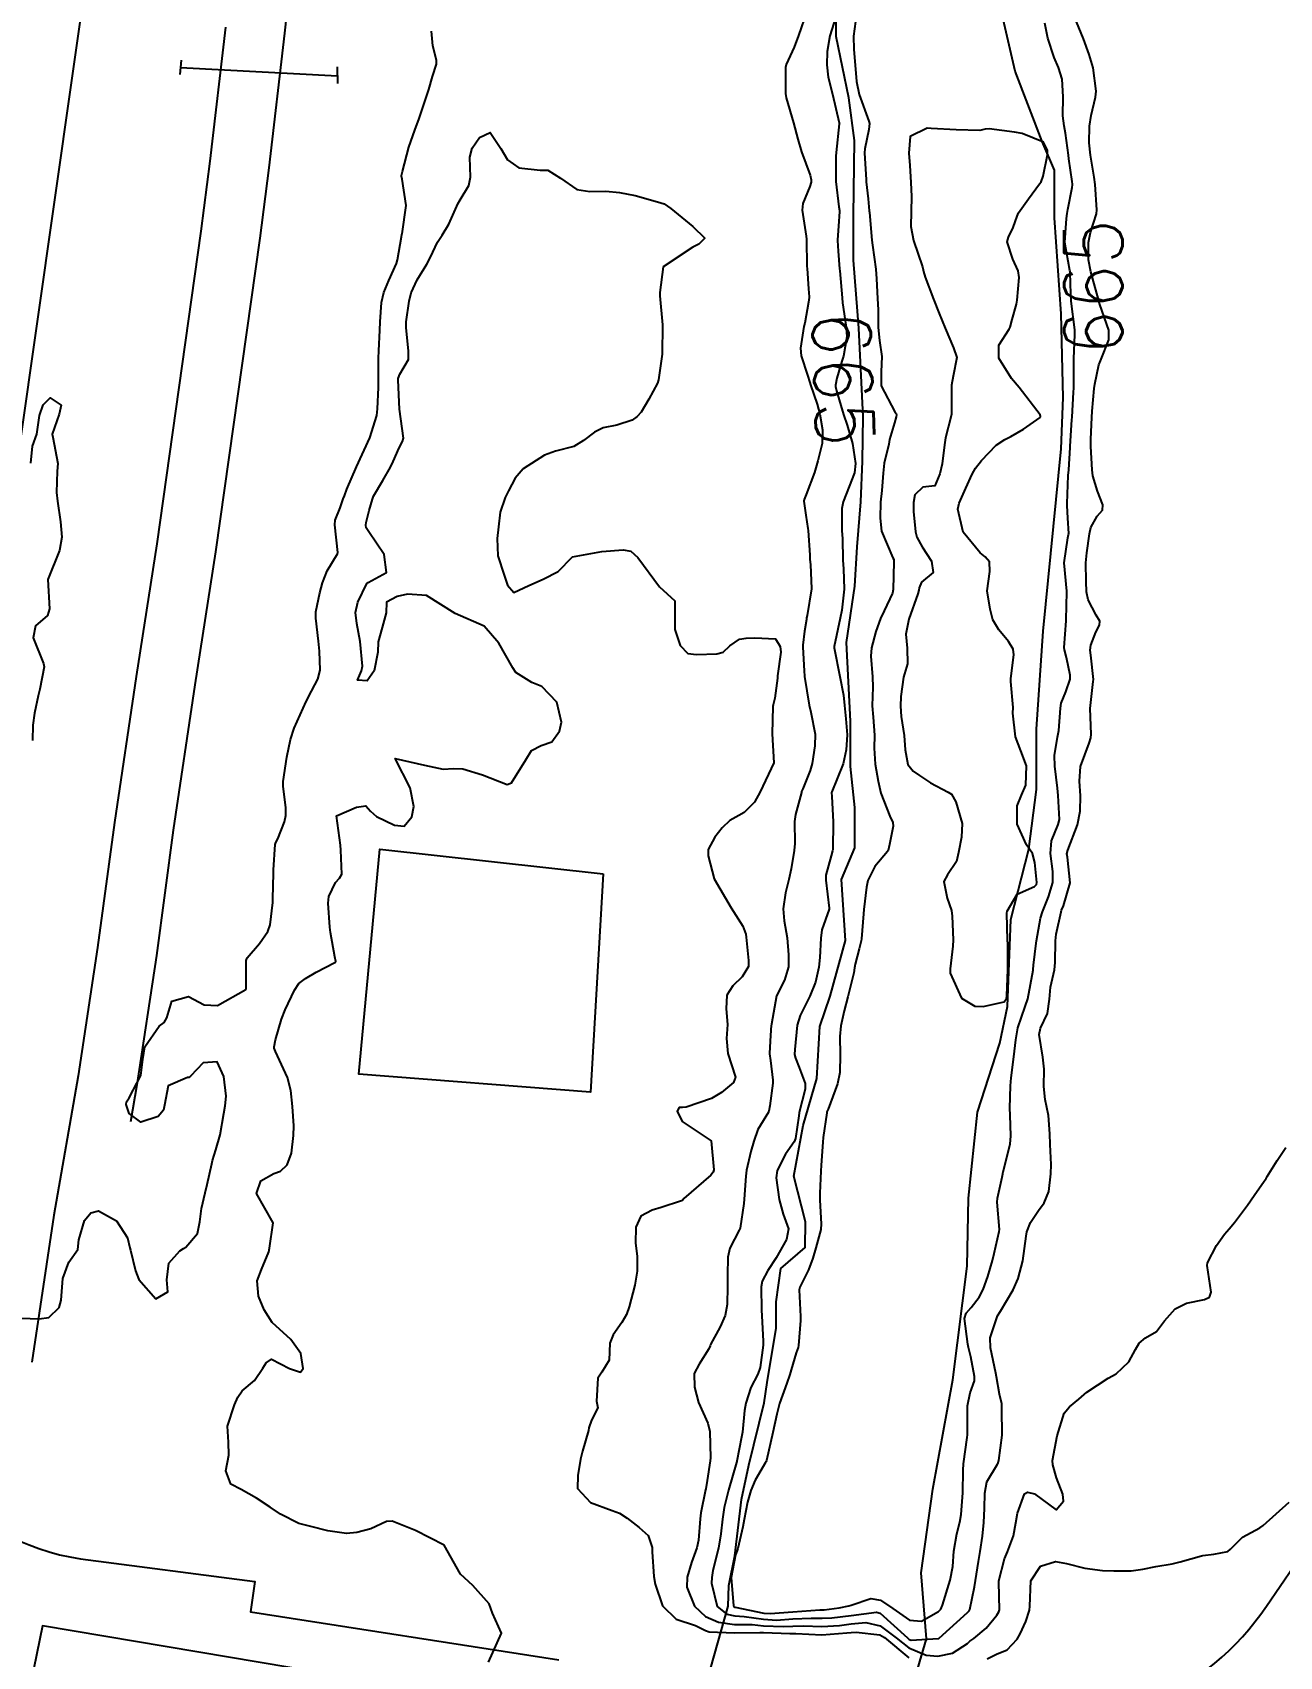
# Model space of a CAD drawing. Header units: metres. Extents: x 292545 to 299085, y 7450245 to 7463078.
# Drawn here: x 296238.2 to 296323.9, y 7457710.9 to 7457822.4 of the extents above; entities that cross this region are included whole.
import ezdxf
from ezdxf.enums import TextEntityAlignment as Align

# ---------------------------------------------------------------- set-up
doc = ezdxf.new("R2010")
doc.units = ezdxf.units.M
for name, color, linetype in [('Cotas', 45, 'Continuous'), ('Curvas de Nivel 1m', 11, 'Continuous'), ('Curvas de Nivel 5m', 15, 'Continuous'), ('Edificações', 30, 'Continuous'), ('Hidrografia', 140, 'Continuous'), ('Linha Férrea', 20, 'Continuous'), ('Pórtico', 62, 'Continuous'), ('Vias Primárias', 230, 'Continuous')]:
    doc.layers.add(name, color=color, linetype=linetype)
doc.styles.add('Style-STANDARD', font='STANDARD.shx')

msp = doc.modelspace()

# ---------------------------------------------------------------- linework, layer by layer
at = {"layer": 'Curvas de Nivel 1m', "flags": 128}
for points, elevation in [([(296291.4, 7457823.89), (296290.82, 7457822.25), (296290.53, 7457821.44), (296289.98, 7457820.26), (296289.92, 7457820.04), (296289.94, 7457818.26), (296289.98, 7457817.95), (296290.47, 7457816.25), (296290.77, 7457815.13), (296291.04, 7457814.25), (296291.62, 7457812.65), (296291.69, 7457812.32), (296291.7, 7457812.24), (296291.69, 7457812.16), (296291.61, 7457811.86), (296291.12, 7457810.71), (296291.07, 7457810.25), (296291.34, 7457808.46), (296291.37, 7457808.24), (296291.4, 7457806.38), (296291.41, 7457806.24), (296291.52, 7457804.84), (296291.55, 7457804.28), (296291.55, 7457804.24), (296291.51, 7457803.92), (296291.26, 7457802.48), (296291.2, 7457802.24), (296290.95, 7457800.76), (296291, 7457800.24), (296291.45, 7457798.9), (296291.61, 7457798.4), (296291.65, 7457798.24), (296292.11, 7457796.91), (296292.29, 7457796.23), (296292.48, 7457795.15), (296292.46, 7457794.22), (296292.16, 7457793.01), (296291.92, 7457792.23), (296291.35, 7457790.71), (296291.21, 7457790.37), (296291.2, 7457790.24), (296291.33, 7457789.28), (296291.47, 7457788.38), (296291.49, 7457788.24), (296291.6, 7457786.53), (296291.61, 7457786.24), (296291.64, 7457785.9), (296291.72, 7457784.23), (296291.41, 7457782.39), (296291.38, 7457782.24), (296291.37, 7457782.12), (296291.24, 7457781.32), (296291.11, 7457780.36), (296291.12, 7457780.24), (296291.21, 7457778.56), (296291.23, 7457778.24), (296291.23, 7457778.21), (296291.55, 7457776.24), (296291.66, 7457775.75), (296291.96, 7457774.23), (296291.94, 7457773.44), (296291.76, 7457772.23), (296291.62, 7457771.74), (296291.12, 7457770.48), (296291.04, 7457770.31), (296291.02, 7457770.24), (296290.62, 7457768.72), (296290.56, 7457768.25), (296290.57, 7457766.74), (296290.53, 7457766.25), (296290.31, 7457764.99), (296290.15, 7457764.25), (296289.94, 7457763.34), (296289.76, 7457762.25), (296289.84, 7457761.42), (296290.05, 7457760.25), (296290.14, 7457759.09), (296290.14, 7457758.25), (296289.87, 7457757.34), (296289.31, 7457756.26), (296288.96, 7457754.31), (296288.96, 7457754.27), (296288.95, 7457754.24), (296288.91, 7457753.54), (296288.83, 7457752.33), (296288.83, 7457752.27), (296288.89, 7457751.82), (296289.07, 7457750.46), (296289.07, 7457750.27), (296288.86, 7457748.7), (296288.79, 7457748.34), (296288.76, 7457748.27), (296288.04, 7457747.07), (296287.75, 7457746.28), (296287.54, 7457745.56), (296287.26, 7457744.29), (296287.21, 7457743.87), (296287.09, 7457742.29), (296287.06, 7457742), (296286.81, 7457740.29), (296286.79, 7457740.25), (296286.75, 7457740.17), (296286.11, 7457738.92), (296285.98, 7457738.3), (296285.95, 7457737.07), (296285.94, 7457736.3), (296285.93, 7457735.06), (296285.79, 7457734.3), (296285.45, 7457733.53), (296284.79, 7457732.31), (296284.75, 7457732.22), (296284.66, 7457732.02), (296284, 7457730.96), (296283.66, 7457730.32), (296283.67, 7457729.37), (296283.96, 7457728.32), (296284.59, 7457726.91), (296284.73, 7457726.32), (296284.77, 7457724.52), (296284.75, 7457724.32), (296284.55, 7457722.96), (296284.46, 7457722.4), (296284.44, 7457722.32), (296284.11, 7457720.74), (296284.06, 7457720.32), (296283.96, 7457718.86), (296283.85, 7457718.33), (296283.48, 7457717.33), (296283.18, 7457716.33), (296283.16, 7457715.64), (296283.69, 7457714.33), (296284.44, 7457713.63), (296285.34, 7457713.22), (296286.43, 7457713.08), (296287.65, 7457713.06), (296288.43, 7457712.99), (296289.76, 7457712.93), (296290.43, 7457712.96), (296291.16, 7457712.97), (296292.43, 7457712.93), (296293.63, 7457713.01), (296294.43, 7457713.11), (296295.45, 7457713.21), (296296.43, 7457712.98), (296297.52, 7457712.16), (296298.41, 7457711.46), (296299.58, 7457710.96), (296300.4, 7457710.89), (296301.41, 7457711.11), (296302.42, 7457711.76), (296302.6, 7457711.92), (296302.87, 7457712.1), (296303.71, 7457712.81), (296304.44, 7457713.72), (296304.58, 7457713.94), (296304.62, 7457714.08), (296304.57, 7457715.97), (296304.58, 7457716.08), (296304.97, 7457717.59), (296305.17, 7457718.07), (296305.6, 7457719.16), (296305.76, 7457720.06), (296305.86, 7457720.72), (296306.34, 7457722.05), (296306.54, 7457722.17), (296307.04, 7457722.04), (296308.53, 7457720.94), (296309.03, 7457721.54), (296308.97, 7457722.03), (296308.55, 7457723.15), (296308.28, 7457724.03), (296308.26, 7457724.34), (296308.58, 7457726.03), (296309.06, 7457727.58), (296309.43, 7457728.02), (296310.08, 7457728.56), (296310.62, 7457729.03), (296312.08, 7457729.99), (296312.64, 7457730.29), (296313.5, 7457731.12), (296313.96, 7457731.97), (296314.23, 7457732.4), (296314.66, 7457732.76), (296315.42, 7457733.2), (296315.96, 7457733.94), (296316.69, 7457734.75), (296317.47, 7457735.15), (296318.7, 7457735.39), (296319.05, 7457735.55), (296319.16, 7457735.91), (296318.9, 7457737.74), (296318.91, 7457737.91), (296319.54, 7457739.1), (296320.08, 7457739.9), (296320.39, 7457740.26), (296320.76, 7457740.69), (296321.66, 7457741.88), (296322.12, 7457742.54), (296322.8, 7457743.54), (296322.94, 7457743.72), (296323.02, 7457743.86), (296323.7, 7457744.96), (296324.29, 7457745.85)], 666), ([(296294.73, 7457823.21), (296294.59, 7457822.2), (296294.63, 7457821.29), (296294.71, 7457820.2), (296294.8, 7457819.09), (296295, 7457818.2), (296295.66, 7457816.36), (296295.69, 7457816.19), (296295.65, 7457815.78), (296295.38, 7457814.45), (296295.36, 7457814.19), (296295.47, 7457812.33), (296295.48, 7457812.19), (296295.6, 7457811.01), (296295.68, 7457810.19), (296295.69, 7457810.08), (296295.87, 7457808.19), (296295.91, 7457807.83), (296296.13, 7457806.18), (296296.19, 7457805.52), (296296.26, 7457804.18), (296296.3, 7457803.39), (296296.3, 7457802.18), (296296.38, 7457801.28), (296296.54, 7457800.18), (296296.49, 7457799.14), (296296.51, 7457798.18), (296297.43, 7457796.39), (296297.52, 7457796.27), (296297.56, 7457796.17), (296297.54, 7457796.05), (296297.41, 7457795.64), (296297.08, 7457794.49), (296297.02, 7457794.17), (296296.71, 7457792.85), (296296.64, 7457792.18), (296296.54, 7457790.99), (296296.46, 7457790.18), (296296.43, 7457789.08), (296296.53, 7457788.18), (296297.3, 7457786.35), (296297.37, 7457786.23), (296297.38, 7457786.17), (296297.38, 7457786.09), (296297.32, 7457784.17), (296297.27, 7457783.92), (296296.71, 7457782.72), (296296.46, 7457782.18), (296296.13, 7457781.29), (296295.84, 7457780.18), (296295.8, 7457779.61), (296295.9, 7457778.18), (296295.92, 7457777.46), (296295.89, 7457776.18), (296295.95, 7457775.41), (296296.04, 7457774.18), (296296.03, 7457773.29), (296296.1, 7457772.18), (296296.29, 7457771.01), (296296.48, 7457770.18), (296297.09, 7457768.6), (296297.3, 7457768.17), (296297.32, 7457767.92), (296297.07, 7457766.67), (296296.98, 7457766.25), (296296.93, 7457766.17), (296296.07, 7457765.16), (296295.59, 7457764.18), (296295.5, 7457763.73), (296295.32, 7457762.19), (296295.29, 7457761.9), (296295.15, 7457760.19), (296295.13, 7457760.05), (296294.98, 7457759.5), (296294.72, 7457758.44), (296294.67, 7457758.19), (296294.62, 7457757.85), (296294.22, 7457756.2), (296293.97, 7457755.24), (296293.73, 7457754.21), (296293.66, 7457753.46), (296293.69, 7457752.21), (296293.67, 7457751), (296293.5, 7457750.21), (296292.86, 7457748.48), (296292.78, 7457748.29), (296292.76, 7457748.22), (296292.51, 7457746.54), (296292.49, 7457746.22), (296292.39, 7457744.64), (296292.35, 7457744.22), (296292.29, 7457742.71), (296292.3, 7457742.22), (296292.39, 7457740.59), (296292.36, 7457740.22), (296292.02, 7457738.95), (296291.8, 7457738.23), (296291.52, 7457737.43), (296290.92, 7457736.24), (296290.88, 7457736.06), (296290.96, 7457734.24), (296290.96, 7457733.95), (296290.83, 7457732.24), (296290.79, 7457732.11), (296290.66, 7457731.73), (296290.31, 7457730.57), (296290.22, 7457730.25), (296290.03, 7457729.65), (296289.53, 7457728.26), (296289.33, 7457727.53), (296289.07, 7457726.26), (296288.62, 7457724.33), (296288.6, 7457724.27), (296288.56, 7457724.2), (296287.85, 7457722.98), (296287.55, 7457722.28), (296287.33, 7457721.48), (296287.1, 7457720.28), (296287.01, 7457719.78), (296286.66, 7457718.29), (296286.62, 7457718.16), (296286.49, 7457717.86), (296286.2, 7457716.29), (296286.37, 7457714.36), (296286.4, 7457714.29), (296286.42, 7457714.27), (296286.44, 7457714.27), (296286.47, 7457714.27), (296288.44, 7457713.86), (296288.88, 7457713.83), (296290.44, 7457713.94), (296292.28, 7457714.07), (296292.44, 7457714.07), (296292.58, 7457714.08), (296293.62, 7457714.21), (296294.29, 7457714.35), (296294.45, 7457714.4), (296295.78, 7457714.85), (296296.45, 7457714.75), (296297.3, 7457714.16), (296298.44, 7457713.38), (296299.28, 7457713.3), (296300.44, 7457713.96), (296300.6, 7457714.13), (296300.71, 7457714.39), (296301.24, 7457716.12), (296301.42, 7457717.05), (296301.49, 7457718.12), (296301.7, 7457719.31), (296301.9, 7457720.11), (296302, 7457720.63), (296302.12, 7457722.11), (296302.13, 7457723.67), (296302.15, 7457724.11), (296302.4, 7457725.92), (296302.42, 7457726.1), (296302.42, 7457726.27), (296302.42, 7457728.1), (296302.62, 7457728.98), (296302.91, 7457729.82), (296302.91, 7457730.1), (296302.65, 7457731.45), (296302.5, 7457732.1), (296302.45, 7457732.32), (296302.22, 7457734.1), (296302.33, 7457734.46), (296302.69, 7457734.84), (296303.24, 7457735.55), (296303.5, 7457736.09), (296303.82, 7457736.99), (296304.14, 7457738.09), (296304.25, 7457738.57), (296304.61, 7457740.08), (296304.62, 7457740.22), (296304.47, 7457742.08), (296304.49, 7457742.37), (296304.8, 7457743.81), (296304.85, 7457744.03), (296304.86, 7457744.08), (296304.89, 7457744.16), (296305.36, 7457746.07), (296305.41, 7457746.65), (296305.35, 7457748.07), (296305.34, 7457748.55), (296305.38, 7457750.07), (296305.43, 7457750.62), (296305.61, 7457752.07), (296305.74, 7457753.23), (296305.89, 7457754.07), (296306.4, 7457755.52), (296306.58, 7457756.06), (296306.93, 7457758.02), (296306.93, 7457758.05), (296306.93, 7457758.08), (296306.97, 7457758.37), (296307.15, 7457759.88), (296307.17, 7457760.05), (296307.44, 7457761.61), (296307.57, 7457762.04), (296308, 7457763.06), (296308.28, 7457764.04), (296308.28, 7457764.8), (296308.12, 7457766.04), (296308.19, 7457766.92), (296308.66, 7457768.03), (296308.74, 7457768.38), (296308.65, 7457770.03), (296308.62, 7457770.53), (296308.43, 7457772.04), (296308.4, 7457772.77), (296308.62, 7457774.04), (296308.7, 7457774.5), (296308.81, 7457776.03), (296308.86, 7457776.36), (296309.19, 7457777.15), (296309.47, 7457778.03), (296309.48, 7457778.3), (296309.22, 7457779.5), (296309.09, 7457780.03), (296309.07, 7457780.19), (296309.2, 7457782.03), (296309.2, 7457782.09), (296309.24, 7457784.03), (296309.24, 7457784.06), (296309.07, 7457786.02), (296309.32, 7457787.73), (296309.37, 7457787.97), (296309.38, 7457788.02), (296309.33, 7457789.07), (296309.27, 7457789.95), (296309.27, 7457790.02), (296309.28, 7457790.09), (296309.35, 7457792.02), (296309.38, 7457792.4), (296309.48, 7457793.93), (296309.48, 7457794.02), (296309.6, 7457795.84), (296309.61, 7457796.02), (296309.72, 7457797.74), (296309.73, 7457798.02), (296309.73, 7457799.74), (296309.74, 7457800.02), (296309.8, 7457801.7), (296309.79, 7457802.02), (296309.54, 7457803.99), (296309.54, 7457804.02), (296309.52, 7457804.49), (296309.47, 7457805.96), (296309.47, 7457806.02), (296309.45, 7457806.1), (296309.12, 7457808.03), (296309.23, 7457809.67), (296309.28, 7457810.02), (296309.32, 7457810.29), (296309.61, 7457811.79), (296309.64, 7457811.99), (296309.64, 7457812.02), (296309.61, 7457812.21), (296309.39, 7457813.78), (296309.36, 7457814.02), (296309.16, 7457815.54), (296309.07, 7457816.03), (296308.98, 7457816.72), (296308.99, 7457818.03), (296308.92, 7457819.25), (296308.69, 7457820.04), (296308.39, 7457820.72), (296307.94, 7457822.05), (296307.74, 7457823.1)], 664), ([(296237.44, 7457734.11), (296238.68, 7457734.07), (296239.35, 7457734.17), (296240.05, 7457734.85), (296240.18, 7457735.36), (296240.3, 7457736.84), (296240.72, 7457737.97), (296241.34, 7457738.83), (296241.41, 7457739.5), (296241.78, 7457740.82), (296242.23, 7457741.35), (296242.76, 7457741.5), (296243.98, 7457740.8), (296244.74, 7457739.63), (296244.91, 7457738.96), (296244.95, 7457738.79), (296245.3, 7457737.36), (296245.52, 7457736.78), (296246.69, 7457735.45), (296247.52, 7457735.93), (296247.45, 7457736.75), (296247.57, 7457737.9), (296248.34, 7457738.74), (296248.58, 7457738.9), (296248.74, 7457739), (296249.55, 7457739.93), (296249.71, 7457740.73), (296249.83, 7457741.66), (296250.07, 7457742.73), (296250.21, 7457743.31), (296250.54, 7457744.72), (296250.58, 7457744.95), (296250.81, 7457745.68), (296251.11, 7457746.72), (296251.36, 7457748.19), (296251.45, 7457748.71), (296251.51, 7457749.36), (296251.36, 7457750.71), (296250.89, 7457751.74), (296249.95, 7457751.67), (296249.06, 7457750.74), (296248.95, 7457750.66), (296248.87, 7457750.65), (296247.54, 7457750.08), (296247.28, 7457748.76), (296247.21, 7457748.4), (296246.85, 7457747.98), (296245.65, 7457747.59), (296244.85, 7457748.19), (296244.64, 7457748.79), (296244.67, 7457748.98), (296244.86, 7457749.26), (296245.66, 7457750.78), (296245.79, 7457751.88), (296245.93, 7457752.77), (296246.92, 7457754.19), (296247.25, 7457754.43), (296247.44, 7457754.75), (296247.79, 7457755.9), (296248.94, 7457756.22), (296250.01, 7457755.65), (296250.93, 7457755.59), (296252.86, 7457756.69), (296252.89, 7457756.74), (296252.89, 7457758.69), (296252.97, 7457758.87), (296253.8, 7457759.87), (296254.37, 7457760.68), (296254.54, 7457761.14), (296254.72, 7457762.67), (296254.73, 7457762.96), (296254.76, 7457764.67), (296254.78, 7457764.93), (296254.89, 7457766.67), (296254.93, 7457766.8), (296255.07, 7457767.04), (296255.53, 7457768.22), (296255.62, 7457768.66), (296255.62, 7457769.19), (296255.44, 7457770.67), (296255.43, 7457770.98), (296255.68, 7457772.66), (296255.94, 7457773.87), (296256.18, 7457774.65), (296257.02, 7457776.49), (296257.1, 7457776.64), (296257.18, 7457776.8), (296257.82, 7457778.01), (296257.97, 7457778.63), (296257.92, 7457779.94), (296257.86, 7457780.63), (296257.68, 7457782.2), (296257.68, 7457782.64), (296257.95, 7457783.95), (296258.13, 7457784.63), (296258.46, 7457785.46), (296259.17, 7457786.62), (296259.19, 7457786.73), (296258.98, 7457788.62), (296259.01, 7457788.94), (296259.34, 7457789.8), (296259.56, 7457790.41), (296259.64, 7457790.62), (296259.81, 7457791.07), (296260.46, 7457792.6), (296261.39, 7457794.59), (296261.86, 7457796.14), (296261.92, 7457796.59), (296261.97, 7457798.06), (296261.97, 7457798.58), (296261.98, 7457800.07), (296262.01, 7457800.58), (296262.08, 7457802), (296262.09, 7457802.58), (296262.19, 7457803.9), (296262.34, 7457804.58), (296262.69, 7457805.41), (296263.21, 7457806.57), (296263.28, 7457806.83), (296263.56, 7457808.42), (296263.59, 7457808.57), (296263.61, 7457808.61), (296263.89, 7457810.57), (296263.61, 7457812.38), (296263.56, 7457812.57), (296263.56, 7457812.62), (296263.62, 7457812.89), (296264.07, 7457814.56), (296264.47, 7457815.74), (296264.78, 7457816.55), (296265.33, 7457818.2), (296265.44, 7457818.54), (296265.69, 7457819.42), (296265.96, 7457820.28), (296265.97, 7457820.54), (296265.72, 7457821.54), (296265.63, 7457822.54)], 666), ([(296269.54, 7457710.49), (296270.42, 7457712.48), (296269.81, 7457713.86), (296269.59, 7457714.49), (296268.46, 7457715.76), (296267.62, 7457716.52), (296266.49, 7457718.53), (296264.51, 7457719.53), (296262.91, 7457720.18), (296262.52, 7457720.15), (296261.45, 7457719.65), (296260.5, 7457719.4), (296259.78, 7457719.33), (296258.51, 7457719.5), (296257.33, 7457719.81), (296256.51, 7457720.02), (296255.26, 7457720.66), (296254.53, 7457721.14), (296253.6, 7457721.75), (296252.54, 7457722.35), (296251.84, 7457722.71), (296251.49, 7457723.64), (296251.7, 7457724.7), (296251.69, 7457725.59), (296251.6, 7457726.7), (296252.08, 7457728.17), (296252.31, 7457728.69), (296252.62, 7457729.13), (296253.47, 7457729.84), (296254.04, 7457730.68), (296254.26, 7457731.06), (296254.64, 7457731.31), (296255.86, 7457730.66), (296256.63, 7457730.4), (296256.8, 7457730.65), (296256.65, 7457731.68), (296255.95, 7457732.66), (296254.67, 7457733.83), (296254.13, 7457734.68), (296253.75, 7457735.62), (296253.64, 7457736.68), (296253.94, 7457737.46), (296254.44, 7457738.67), (296254.49, 7457738.92), (296254.75, 7457740.67), (296253.61, 7457742.68), (296253.91, 7457743.56), (296254.8, 7457744.05), (296255.24, 7457744.22), (296255.71, 7457744.66), (296256.01, 7457745.46), (296256.15, 7457746.66), (296256.16, 7457747.33), (296256.08, 7457748.66), (296255.97, 7457749.76), (296255.74, 7457750.66), (296254.9, 7457752.43), (296254.81, 7457752.67), (296254.81, 7457752.77), (296254.91, 7457753.23), (296255.32, 7457754.66), (296255.58, 7457755.31), (296256.21, 7457756.65), (296256.5, 7457757.1), (296256.96, 7457757.45), (296257.71, 7457757.88), (296258.97, 7457758.55), (296259.02, 7457758.58), (296259.04, 7457758.62), (296258.98, 7457758.94), (296258.68, 7457760.62), (296258.64, 7457760.98), (296258.52, 7457762.62), (296258.56, 7457763.08), (296259.03, 7457764.06), (296259.3, 7457764.35), (296259.46, 7457764.62), (296259.4, 7457766.28), (296259.36, 7457766.62), (296259.09, 7457768.62), (296260.48, 7457769.23), (296261.1, 7457769.31), (296261.44, 7457768.94), (296261.84, 7457768.59), (296263.08, 7457767.98), (296263.74, 7457767.91), (296264.26, 7457768.56), (296264.4, 7457769.26), (296264.15, 7457770.56), (296263.13, 7457772.57), (296265.13, 7457772.11), (296266.42, 7457771.83), (296267.13, 7457771.89), (296267.78, 7457771.86), (296269.12, 7457771.45), (296270.81, 7457770.79), (296271.12, 7457770.89), (296272.1, 7457772.47), (296272.49, 7457773.12), (296273.15, 7457773.47), (296273.88, 7457773.71), (296274.4, 7457774.44), (296274.54, 7457775.07), (296274.23, 7457776.44), (296273.19, 7457777.52), (296272.52, 7457777.79), (296271.42, 7457778.48), (296271.21, 7457778.8), (296270.24, 7457780.49), (296269.24, 7457781.66), (296267.25, 7457782.52), (296265.27, 7457783.76), (296263.97, 7457783.87), (296263.27, 7457783.69), (296262.52, 7457783.32), (296262.51, 7457782.58), (296262.24, 7457781.58), (296261.96, 7457780.58), (296261.93, 7457779.88), (296261.69, 7457778.59), (296261.2, 7457777.9), (296260.54, 7457777.95), (296260.81, 7457778.6), (296260.88, 7457778.92), (296260.73, 7457780.6), (296260.49, 7457781.85), (296260.39, 7457782.6), (296260.55, 7457783.32), (296261.18, 7457784.59), (296261.28, 7457784.67), (296262.53, 7457785.34), (296262.37, 7457786.58), (296261.32, 7457788.15), (296261.14, 7457788.41), (296261.11, 7457788.59), (296261.14, 7457788.78), (296261.34, 7457789.6), (296261.56, 7457790.38), (296261.64, 7457790.59), (296262.28, 7457791.67), (296262.8, 7457792.58), (296262.98, 7457792.97), (296263.39, 7457793.91), (296263.62, 7457794.34), (296263.7, 7457794.57), (296263.42, 7457796.57), (296263.34, 7457798.57), (296263.34, 7457798.67), (296263.45, 7457798.98), (296264.05, 7457799.98), (296264.05, 7457800.56), (296263.87, 7457802.19), (296263.88, 7457802.57), (296264.08, 7457803.99), (296264.23, 7457804.56), (296264.63, 7457805.45), (296265.3, 7457806.54), (296265.55, 7457807.02), (296266.04, 7457808.05), (296266.36, 7457808.53), (296266.82, 7457809.27), (296267.37, 7457810.52), (296267.43, 7457810.68), (296267.59, 7457810.96), (296268.18, 7457811.94), (296268.3, 7457812.51), (296268.26, 7457813.88), (296268.42, 7457814.51), (296268.91, 7457815.24), (296269.65, 7457815.57), (296270.39, 7457814.49), (296270.83, 7457813.69), (296271.62, 7457813.16), (296273.08, 7457813), (296273.62, 7457813), (296274.48, 7457812.44), (296275.6, 7457811.67), (296276.5, 7457811.52), (296277.6, 7457811.54), (296278.54, 7457811.45), (296279.6, 7457811.24), (296281.13, 7457810.82), (296281.59, 7457810.68), (296282.06, 7457810.35), (296283.57, 7457809.12), (296284.39, 7457808.32), (296283.99, 7457807.9), (296283.56, 7457807.7), (296281.54, 7457806.36), (296281.29, 7457804.59), (296281.3, 7457804.36), (296281.49, 7457802.36), (296281.46, 7457800.36), (296281.21, 7457798.59), (296281.14, 7457798.36), (296280.54, 7457797.26), (296280.01, 7457796.37), (296279.74, 7457796.06), (296279.41, 7457795.81), (296278.34, 7457795.46), (296277.41, 7457795.28), (296276.81, 7457795), (296276.06, 7457794.42), (296275.39, 7457794.01), (296274.14, 7457793.69), (296273.38, 7457793.42), (296271.92, 7457792.47), (296271.37, 7457791.83), (296270.9, 7457790.95), (296270.68, 7457790.49), (296270.33, 7457789.5), (296270.21, 7457788.49), (296270.13, 7457787.68), (296270.18, 7457786.49), (296270.61, 7457785.17), (296270.85, 7457784.48), (296271.28, 7457783.98), (296272.31, 7457784.46), (296273.28, 7457784.9), (296274.31, 7457785.42), (296275.3, 7457786.43), (296277.31, 7457786.79), (296278.79, 7457786.9), (296279.31, 7457786.82), (296279.8, 7457786.37), (296281.27, 7457784.36), (296282.33, 7457783.41), (296282.33, 7457782.34), (296282.33, 7457781.43), (296282.7, 7457780.34), (296283.22, 7457779.79), (296283.83, 7457779.72), (296285.22, 7457779.75), (296285.65, 7457779.88), (296286.1, 7457780.3), (296286.77, 7457780.77), (296287.24, 7457780.83), (296287.82, 7457780.87), (296289.24, 7457780.78), (296289.57, 7457780.26), (296289.61, 7457779.87), (296289.39, 7457778.26), (296289.37, 7457778.09), (296289.19, 7457776.71), (296289.08, 7457776.26), (296289.06, 7457776.14), (296289.01, 7457774.26), (296289.13, 7457772.26), (296288.19, 7457770.27), (296287.8, 7457769.58), (296287.09, 7457768.85), (296286.73, 7457768.65), (296286.11, 7457768.3), (296285.57, 7457767.81), (296285.07, 7457767.17), (296284.63, 7457766.32), (296284.63, 7457765.89), (296285.04, 7457764.31), (296286.21, 7457762.3), (296287, 7457761.04), (296287.2, 7457760.49), (296287.23, 7457760.29), (296287.38, 7457758.69), (296287.38, 7457758.28), (296286.96, 7457757.58), (296286.31, 7457756.94), (296285.9, 7457756.3), (296285.86, 7457755.37), (296285.94, 7457754.3), (296285.88, 7457753.33), (296285.97, 7457752.3), (296286.49, 7457750.68), (296286.36, 7457750.3), (296285.54, 7457749.63), (296284.86, 7457749.22), (296283.12, 7457748.61), (296282.86, 7457748.59), (296282.62, 7457748.58), (296282.49, 7457748.34), (296282.84, 7457747.64), (296284.82, 7457746.31), (296285, 7457744.31), (296284.96, 7457744.15), (296284.8, 7457743.94), (296282.96, 7457742.34), (296282.87, 7457742.25), (296282.78, 7457742.18), (296281.39, 7457741.73), (296280.77, 7457741.53), (296280, 7457741.13), (296279.65, 7457740.38), (296279.64, 7457739.28), (296279.74, 7457738.37), (296279.75, 7457737.34), (296279.58, 7457736.38), (296279.2, 7457734.89), (296279.02, 7457734.38), (296278.68, 7457733.81), (296278.1, 7457732.97), (296277.87, 7457732.4), (296277.81, 7457731.23), (296277.31, 7457730.4), (296277.04, 7457729.99), (296276.96, 7457728.41), (296277.05, 7457727.96), (296276.6, 7457727.1), (296276.43, 7457726.58), (296276.4, 7457726.41), (296276, 7457724.99), (296275.86, 7457724.42), (296275.66, 7457723.31), (296275.65, 7457722.42), (296276.53, 7457721.46), (296278.02, 7457720.9), (296278.52, 7457720.73), (296279.05, 7457720.38), (296279.87, 7457719.73), (296280.5, 7457719.19), (296280.77, 7457718.36), (296280.77, 7457718.07), (296280.89, 7457716.36), (296280.97, 7457715.85), (296281.49, 7457714.35), (296282.43, 7457713.44), (296283.75, 7457713.01), (296284.43, 7457712.65), (296284.68, 7457712.57), (296286.42, 7457712.5), (296288.17, 7457712.53), (296288.43, 7457712.53), (296290.22, 7457712.46), (296290.43, 7457712.46), (296290.64, 7457712.46), (296292.42, 7457712.36), (296294.14, 7457712.49), (296294.43, 7457712.52), (296294.78, 7457712.54), (296296.42, 7457712.35), (296296.73, 7457712.17), (296298.4, 7457710.78)], 667), ([(296238.11, 7457792.87), (296238.23, 7457794.03), (296238.51, 7457794.86), (296238.69, 7457796.14), (296238.96, 7457796.86), (296239.43, 7457797.35), (296240.18, 7457796.84), (296240.04, 7457796.22), (296239.58, 7457794.85), (296239.61, 7457794.64), (296239.96, 7457792.84), (296239.91, 7457792.3), (296239.86, 7457790.84), (296239.93, 7457790.25), (296240.14, 7457788.84), (296240.24, 7457787.77), (296240.08, 7457786.85), (296239.28, 7457784.86), (296239.38, 7457782.86), (296239.25, 7457782.4), (296238.43, 7457781.68), (296238.26, 7457780.87), (296238.98, 7457779.1), (296239.02, 7457778.86), (296238.72, 7457777.34), (296238.61, 7457776.87), (296238.35, 7457775.69), (296238.25, 7457774.87), (296238.21, 7457773.81)], 666), ([(296303.77, 7457710.72), (296304.41, 7457711.03), (296305.16, 7457711.33), (296305.84, 7457712.07), (296306.05, 7457712.44), (296306.44, 7457713.28), (296306.69, 7457714.06), (296306.71, 7457714.32), (296306.77, 7457716.06), (296307.45, 7457717.07), (296308.48, 7457717.39), (296309.23, 7457717.27), (296310.48, 7457716.94), (296311.69, 7457716.78), (296312.47, 7457716.75), (296313.68, 7457716.76), (296314.48, 7457716.88), (296315.37, 7457717.06), (296316.48, 7457717.25), (296317.03, 7457717.38), (296318.49, 7457717.8), (296318.58, 7457717.82), (296319.35, 7457717.9), (296320.3, 7457718.09), (296320.5, 7457718.24), (296321.32, 7457719.07), (296322.51, 7457719.72), (296322.74, 7457719.87), (296324.53, 7457721.47)], 667)]:
    msp.add_lwpolyline(points, dxfattribs=dict(at, elevation=elevation))
at = {"layer": 'Curvas de Nivel 1m', "elevation": 663, "flags": 128}
msp.add_lwpolyline([(296307.93, 7457814.05), (296307.92, 7457814.33), (296307.64, 7457814.91), (296306.19, 7457815.52), (296305.65, 7457815.61), (296303.92, 7457815.82), (296303.65, 7457815.8), (296303.27, 7457815.72), (296301.65, 7457815.75), (296299.93, 7457815.86), (296299.65, 7457815.87), (296298.5, 7457815.3), (296298.41, 7457814.15), (296298.47, 7457813.3), (296298.54, 7457812.15), (296298.58, 7457811.17), (296298.55, 7457810.16), (296298.54, 7457809.12), (296298.71, 7457808.15), (296299.33, 7457806.35), (296299.38, 7457806.14), (296299.41, 7457806.02), (296299.53, 7457805.65), (296300.1, 7457804.13), (296300.49, 7457803.14), (296300.89, 7457802.13), (296301.47, 7457800.79), (296301.69, 7457800.12), (296301.45, 7457798.83), (296301.34, 7457798.22), (296301.34, 7457798.12), (296301.33, 7457796.22), (296301.31, 7457796.12), (296300.91, 7457794.61), (296300.84, 7457794.13), (296300.69, 7457792.81), (296300.54, 7457792.13), (296300.18, 7457791.31), (296299.36, 7457791.22), (296298.81, 7457790.69), (296298.71, 7457790.15), (296298.73, 7457789.54), (296298.85, 7457788.15), (296298.95, 7457787.78), (296299.31, 7457787.11), (296299.96, 7457786.13), (296300.08, 7457785.35), (296299.28, 7457784.68), (296299.12, 7457784.3), (296299.09, 7457784.14), (296299.02, 7457783.89), (296298.4, 7457782.15), (296298.19, 7457781.1), (296298.28, 7457780.15), (296298.3, 7457779.07), (296298.04, 7457778.16), (296297.86, 7457776.83), (296297.83, 7457776.16), (296297.87, 7457775.46), (296298.07, 7457774.16), (296298.14, 7457773.16), (296298.34, 7457772.15), (296298.69, 7457771.71), (296299.13, 7457771.39), (296299.88, 7457770.9), (296301.11, 7457770.26), (296301.33, 7457770.12), (296301.62, 7457769.6), (296302.06, 7457768.11), (296302.01, 7457767.17), (296301.81, 7457766.11), (296301.67, 7457765.5), (296301.05, 7457764.57), (296300.8, 7457764.12), (296301.03, 7457762.98), (296301.32, 7457762.12), (296301.38, 7457761.74), (296301.44, 7457760.12), (296301.42, 7457759.68), (296301.23, 7457758.12), (296301.24, 7457757.83), (296302.02, 7457756.11), (296302.94, 7457755.56), (296303.51, 7457755.52), (296304.94, 7457755.84), (296305.1, 7457756.08), (296305.13, 7457756.27), (296305.21, 7457758.07), (296305.19, 7457759.87), (296305.18, 7457760.07), (296305.14, 7457761.94), (296305.16, 7457762.07), (296305.85, 7457763.25), (296307.03, 7457763.77), (296307.16, 7457763.92), (296307.18, 7457764.05), (296307.05, 7457765.43), (296306.89, 7457766.05), (296306.48, 7457766.64), (296305.85, 7457768.06), (296305.84, 7457769.32), (296306.14, 7457770.06), (296306.43, 7457770.74), (296306.47, 7457772.06), (296306.1, 7457773.1), (296305.73, 7457774.06), (296305.55, 7457775.69), (296305.56, 7457776.07), (296305.4, 7457777.86), (296305.4, 7457778.07), (296305.62, 7457779.68), (296305.56, 7457780.07), (296305.24, 7457780.61), (296304.58, 7457781.41), (296304.18, 7457782.09), (296303.99, 7457782.82), (296303.77, 7457784.09), (296303.97, 7457785.41), (296303.94, 7457786.09), (296303.64, 7457786.42), (296303.31, 7457786.69), (296302.14, 7457788.11), (296301.76, 7457789.69), (296301.86, 7457790.11), (296302.32, 7457791.15), (296302.74, 7457792.11), (296302.97, 7457792.52), (296303.38, 7457793.05), (296304.39, 7457794.09), (296304.99, 7457794.49), (296305.4, 7457794.7), (296306.28, 7457795.19), (296307.42, 7457795.99), (296307.44, 7457796.03), (296307.45, 7457796.05), (296307.44, 7457796.07), (296307.42, 7457796.17), (296305.97, 7457798.06), (296305.45, 7457798.68), (296304.58, 7457800.08), (296304.58, 7457800.97), (296305.28, 7457802.07), (296305.35, 7457802.21), (296305.5, 7457802.72), (296305.8, 7457803.78), (296305.84, 7457804.07), (296305.98, 7457805.62), (296305.91, 7457806.07), (296305.54, 7457806.87), (296305.15, 7457808.07), (296305.25, 7457808.39), (296305.57, 7457809.06), (296305.83, 7457809.82), (296305.94, 7457810.07), (296306.62, 7457811.03), (296307.38, 7457812.05), (296307.48, 7457812.19), (296307.62, 7457812.57)], close=True, dxfattribs=at)
at = {"layer": 'Curvas de Nivel 5m', "elevation": 665, "flags": 128}
msp.add_lwpolyline([(296293.55, 7457824.02), (296292.98, 7457822.22), (296292.8, 7457821.14), (296292.76, 7457820.22), (296292.86, 7457819.39), (296293.15, 7457818.22), (296293.62, 7457816.25), (296293.63, 7457816.21), (296293.62, 7457816.18), (296293.4, 7457814.21), (296293.38, 7457813.96), (296293.38, 7457812.21), (296293.59, 7457810.48), (296293.64, 7457810.21), (296293.64, 7457810.15), (296293.57, 7457809.15), (296293.5, 7457808.21), (296293.5, 7457808.15), (296293.55, 7457807.43), (296293.65, 7457806.21), (296293.66, 7457806.08), (296293.82, 7457804.21), (296293.85, 7457803.87), (296294.1, 7457802.2), (296294.15, 7457801.53), (296293.92, 7457800.21), (296293.8, 7457799.86), (296293.45, 7457798.69), (296293.36, 7457798.21), (296293.37, 7457798.13), (296293.44, 7457797.83), (296293.92, 7457796.21), (296294.16, 7457795.46), (296294.53, 7457794.2), (296294.73, 7457792.84), (296294.66, 7457792.2), (296294.31, 7457791.25), (296293.89, 7457790.2), (296293.8, 7457789.75), (296293.81, 7457788.21), (296293.84, 7457787.68), (296293.87, 7457786.2), (296293.91, 7457785.59), (296293.95, 7457784.2), (296293.8, 7457782.75), (296293.69, 7457782.21), (296293.27, 7457780.26), (296293.27, 7457780.22), (296293.27, 7457780.18), (296293.67, 7457778.21), (296293.91, 7457776.93), (296293.98, 7457776.21), (296294.08, 7457775.3), (296294.17, 7457774.2), (296294.1, 7457773.16), (296293.88, 7457772.21), (296293.11, 7457770.27), (296293.1, 7457770.24), (296293.11, 7457769.95), (296293.2, 7457768.22), (296293.17, 7457766.32), (296293.15, 7457766.22), (296293.06, 7457765.89), (296292.71, 7457764.56), (296292.69, 7457764.22), (296292.94, 7457762.29), (296292.93, 7457762.22), (296292.43, 7457760.79), (296292.36, 7457760.23), (296292.3, 7457758.9), (296292.22, 7457758.23), (296291.98, 7457757.2), (296291.61, 7457756.23), (296291.38, 7457755.79), (296290.93, 7457754.91), (296290.74, 7457754.24), (296290.57, 7457752.57), (296290.56, 7457752.24), (296290.61, 7457751.97), (296290.88, 7457751.33), (296291.28, 7457750.24), (296291.27, 7457749.84), (296290.87, 7457748.24), (296290.87, 7457748.22), (296290.85, 7457748.03), (296290.61, 7457746.46), (296290.53, 7457746.24), (296289.94, 7457745.38), (296289.36, 7457744.26), (296289.3, 7457743.76), (296289.5, 7457742.26), (296289.76, 7457741.26), (296290.13, 7457740.25), (296290.01, 7457739.52), (296289.3, 7457738.26), (296288.72, 7457737.4), (296288.32, 7457736.66), (296288.26, 7457736.27), (296288.29, 7457734.67), (296288.31, 7457734.27), (296288.39, 7457732.54), (296288.39, 7457732.27), (296288.19, 7457730.72), (296288.04, 7457730.28), (296287.55, 7457729.36), (296287.2, 7457728.28), (296287.12, 7457727.77), (296286.97, 7457726.29), (296286.92, 7457725.95), (296286.59, 7457724.29), (296286.59, 7457724.26), (296286.56, 7457724.2), (296286.01, 7457722.3), (296285.73, 7457721.1), (296285.61, 7457720.3), (296285.5, 7457719.3), (296285.33, 7457718.31), (296284.94, 7457716.78), (296284.87, 7457716.31), (296284.86, 7457715.92), (296285.23, 7457714.31), (296285.91, 7457713.77), (296286.44, 7457713.67), (296287.09, 7457713.63), (296288.43, 7457713.44), (296289.31, 7457713.38), (296290.43, 7457713.45), (296291.7, 7457713.5), (296292.44, 7457713.5), (296293.11, 7457713.54), (296294.44, 7457713.7), (296296.19, 7457713.92), (296296.44, 7457713.84), (296298.3, 7457712.15), (296298.42, 7457712.05), (296298.57, 7457712), (296300.42, 7457712.1), (296300.45, 7457712.1), (296300.49, 7457712.13), (296302.44, 7457713.9), (296302.54, 7457714), (296302.6, 7457714.1), (296302.91, 7457715.65), (296302.97, 7457716.09), (296303.19, 7457717.39), (296303.31, 7457718.09), (296303.45, 7457719.14), (296303.54, 7457720.09), (296303.59, 7457721.03), (296303.61, 7457722.09), (296303.75, 7457722.88), (296304.5, 7457724.08), (296304.52, 7457724.12), (296304.57, 7457724.33), (296304.8, 7457726.08), (296304.79, 7457727.89), (296304.79, 7457728.08), (296304.78, 7457728.24), (296304.62, 7457728.9), (296304.42, 7457730.08), (296304.37, 7457730.35), (296304.01, 7457732.09), (296303.99, 7457732.76), (296304.41, 7457734.08), (296304.5, 7457734.27), (296304.69, 7457734.6), (296305.56, 7457736.07), (296305.92, 7457736.85), (296306.23, 7457738.06), (296306.45, 7457739.75), (296306.51, 7457740.05), (296306.76, 7457740.69), (296307.3, 7457741.51), (296307.7, 7457742.04), (296308.01, 7457742.81), (296308.16, 7457744.04), (296308.17, 7457744.67), (296308.11, 7457746.04), (296308.08, 7457746.79), (296307.99, 7457748.04), (296307.77, 7457749.13), (296307.68, 7457750.04), (296307.7, 7457751.23), (296307.6, 7457752.04), (296307.35, 7457753.61), (296307.45, 7457754.04), (296307.92, 7457755.06), (296308.06, 7457756.04), (296308.14, 7457756.85), (296308.4, 7457758.04), (296308.46, 7457758.55), (296308.48, 7457760.04), (296308.53, 7457760.5), (296308.86, 7457762.03), (296308.89, 7457762.15), (296309.02, 7457762.44), (296309.48, 7457764.02), (296309.29, 7457765.79), (296309.25, 7457766.03), (296309.32, 7457766.28), (296309.98, 7457768.02), (296310.16, 7457768.96), (296310.18, 7457770.01), (296310.13, 7457771.02), (296310.19, 7457772.01), (296310.78, 7457773.63), (296310.91, 7457774), (296310.92, 7457774.24), (296310.85, 7457776), (296311.07, 7457777.87), (296311.08, 7457778), (296310.89, 7457779.67), (296310.85, 7457780.01), (296310.89, 7457780.35), (296311.24, 7457781.26), (296311.5, 7457781.74), (296311.51, 7457782), (296311.26, 7457782.42), (296310.72, 7457783.46), (296310.61, 7457784.01), (296310.57, 7457784.72), (296310.56, 7457786.01), (296310.63, 7457786.69), (296310.81, 7457788.01), (296310.9, 7457788.43), (296311.33, 7457789.21), (296311.7, 7457789.64), (296311.72, 7457790), (296311.36, 7457790.94), (296311.03, 7457792), (296310.98, 7457792.4), (296310.9, 7457794), (296310.89, 7457794.51), (296310.97, 7457796), (296311, 7457796.43), (296311.13, 7457798), (296311.17, 7457798.28), (296311.46, 7457799.61), (296311.56, 7457799.9), (296311.61, 7457800), (296312.14, 7457801.33), (296312.14, 7457801.99), (296311.51, 7457803.76), (296311.44, 7457804), (296311.42, 7457804.1), (296310.89, 7457806.01), (296310.74, 7457806.82), (296310.73, 7457808.01), (296310.87, 7457808.71), (296311.28, 7457810), (296311.32, 7457810.27), (296311.19, 7457812), (296311.12, 7457812.5), (296310.87, 7457814.01), (296310.79, 7457814.86), (296310.81, 7457816.01), (296310.92, 7457816.75), (296311.23, 7457818), (296311.27, 7457818.42), (296311.05, 7457820.01), (296310.79, 7457820.93), (296310.39, 7457822.01), (296309.75, 7457823.58)], dxfattribs=at)
at = {"layer": 'Edificações'}
msp.add_lwpolyline([(296277.42, 7457764.64), (296276.54, 7457749.65), (296260.63, 7457750.88), (296262.08, 7457766.34)], close=True, dxfattribs=at)
at = {"layer": 'Hidrografia'}
for points in [[(296279.73, 7457692.06), (296285.99, 7457714.32), (296286.04, 7457715.74), (296286.44, 7457717.8), (296286.91, 7457721.65), (296287.42, 7457724.01), (296288.47, 7457728.29), (296288.67, 7457729.7), (296289.28, 7457733.42), (296289.28, 7457735.24), (296289.62, 7457737.53), (296291.28, 7457738.98), (296291.31, 7457740.73), (296290.5, 7457743.87), (296291.14, 7457747.35), (296292.09, 7457750.59), (296292.29, 7457754.15), (296293, 7457756.25), (296294.05, 7457760.06), (296293.78, 7457764.25), (296294.69, 7457766.43), (296294.69, 7457769.2), (296294.39, 7457772.03), (296294.39, 7457775.14), (296294.12, 7457780.53), (296294.69, 7457784.41), (296294.86, 7457787.11), (296295.1, 7457790.2), (296295.23, 7457793), (296295.26, 7457796.07), (296294.96, 7457802.14), (296294.59, 7457806.8), (296294.59, 7457809.87), (296294.66, 7457815.02), (296294.28, 7457817.96), (296293.41, 7457822.18), (296293.44, 7457827.7)], [(296292.72, 7457688.62), (296299.61, 7457712.08), (296299.24, 7457716.61), (296300.04, 7457722.37), (296301.42, 7457729.88), (296302.41, 7457737.7), (296302.49, 7457742.37), (296303.11, 7457748.26), (296304.64, 7457753.01), (296305.18, 7457755.54), (296305.41, 7457761.51), (296306.64, 7457766.34), (296307.17, 7457770.44), (296307.17, 7457774.58), (296307.63, 7457781.32), (296308.86, 7457793.85), (296309.01, 7457797.37), (296308.86, 7457803.12), (296308.4, 7457809.71), (296308.4, 7457813), (296307.55, 7457814.97), (296305.71, 7457819.79), (296304.33, 7457825.77)]]:
    msp.add_lwpolyline(points, dxfattribs=at)
at = {"layer": 'Linha Férrea', "linetype": 'Continuous'}
for points in [[(296256.07, 7457827.46), (296255.53, 7457822.4), (296254.44, 7457813.16), (296253.82, 7457808.31), (296250.79, 7457786.76), (296249.36, 7457777.64), (296247.89, 7457767.64), (296246.73, 7457759.04), (296245.39, 7457750.15), (296244.94, 7457747.6)], [(296251.48, 7457822.81), (296250.39, 7457813.61), (296249.78, 7457808.81), (296246.75, 7457787.32), (296245.33, 7457778.21), (296243.85, 7457768.17), (296242.69, 7457759.58), (296241.36, 7457750.77), (296239.69, 7457741.19), (296238.17, 7457731.09)]]:
    msp.add_lwpolyline(points, dxfattribs=at)
at = {"layer": 'Pórtico'}
for points in [[(296248.42, 7457820.54), (296248.33, 7457819.56)], [(296248.38, 7457820.05), (296259.16, 7457819.48)], [(296259.15, 7457820.08), (296259.16, 7457818.94)]]:
    msp.add_lwpolyline(points, dxfattribs=at)
at = {"layer": 'Vias Primárias'}
for points in [[(296030.3, 7457934.81), (296044.3, 7457926.11), (296052.14, 7457921.91, 0.042895), (296064.4, 7457916.63, 0.014933), (296098.04, 7457906.56), (296148.48, 7457892.34), (296224.08, 7457872.67), (296229.44, 7457871.15, -0.40017), (296244.46, 7457845.7, 0.049619), (296242.14, 7457827.85), (296232.48, 7457760.16), (296228.83, 7457734.44, 0.414827), (296241.52, 7457717.59), (296253.48, 7457716.02), (296253.2, 7457713.94), (296274.36, 7457710.65)], [(296304.55, 7457706.23, 0.288076), (296322.97, 7457714.34), (296329.54, 7457723.94), (296334.7, 7457732.11, 0.0244), (296339.15, 7457746.06, -0.001043), (296340.07, 7457762.03), (296339.44, 7457784.79), (296339.15, 7457804.54), (296338.52, 7457824.37), (296337.4, 7457843.77), (296336.42, 7457866.54, 0.4297), (296327.62, 7457874.2), (296318.71, 7457872.03), (296316.48, 7457881.24), (296320.97, 7457882.25), (296336.65, 7457884.92), (296355.11, 7457888.66), (296385.24, 7457894.33), (296408.16, 7457898.75, 0.104283), (296423.08, 7457903.06, -0.025506), (296432.33, 7457907.39, 0.087641), (296446.38, 7457916.24), (296455.62, 7457924.62)]]:
    msp.add_lwpolyline(points, format="xyb", dxfattribs=at)
msp.add_lwpolyline([(296320.99, 7457705.01, -0.169937), (296304.95, 7457701.84), (296238.9, 7457712.97), (296237.89, 7457708.05), (296269.19, 7457703.1), (296302.86, 7457698.13, -0.177794), (296318.42, 7457689.66, -0.062468)], format="xyb", close=True, dxfattribs=at)

# ---------------------------------------------------------------- texts
at = {"layer": 'Cotas', "style": 'Style-STANDARD'}
for rotation, p in [(89.9152, (296311.07, 7457804.95, 665)), (271.9452, (296293.89, 7457798.66, 665))]:
    msp.add_text('665', height=4, rotation=rotation, dxfattribs=at).set_placement(p, align=Align.MIDDLE_CENTER)

doc.saveas('drawing.dxf')
